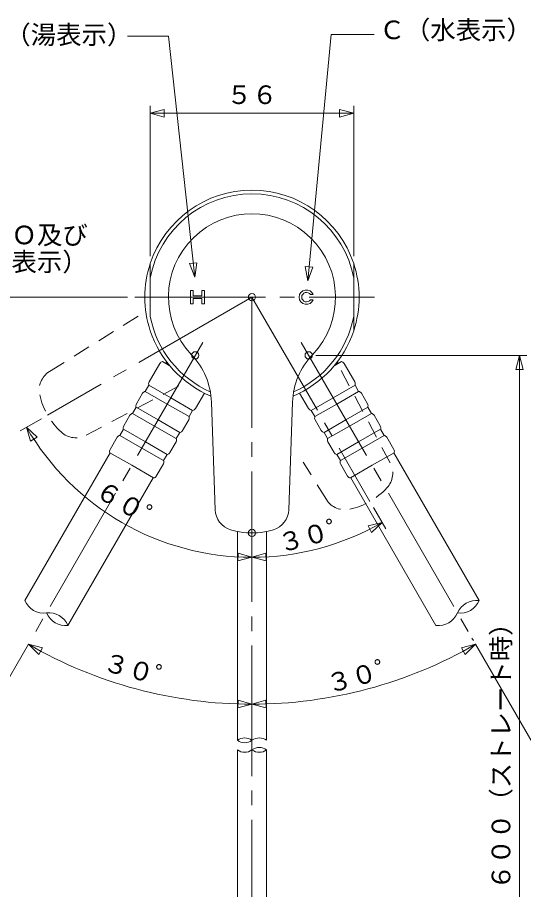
# Model space of a CAD drawing. Units: millimetres, scale not verified. Extents: x -373 to 395, y -278 to 275.
# Drawn here: x 55.3 to 194.6, y -92 to 148.3 of the extents above; entities that cross this region are included whole.
import ezdxf
from ezdxf.enums import TextEntityAlignment as Align

# ---------------------------------------------------------------- set-up
doc = ezdxf.new("R2010")
doc.units = ezdxf.units.MM
doc.header["$LTSCALE"] = 4
doc.header["$PDMODE"] = 32
doc.header["$PDSIZE"] = 2
doc.linetypes.add('USER1', pattern=[2, 1.2, -0.8])
doc.linetypes.add('USER2', pattern=[12, 9, -1, 1, -1])
for name, color, linetype, lineweight in [('0-2_2', 7, 'Continuous', 18), ('0-3_3', 7, 'Continuous', 18), ('0-4_4', 7, 'Continuous', 18)]:
    doc.layers.add(name, color=color, linetype=linetype, lineweight=lineweight)
doc.styles.add('ＭＳ ゴシック', font='')
doc.styles.get('ＭＳ ゴシック').set_extended_font_data('MS Gothic')

# ---------------------------------------------------------------- blocks, each defined once
blk = doc.blocks.new('D10')
at = {"layer": '0-3_3'}
for p, q in [((91.871, 82.512), (91.871, 123.912)), ((91.871, 121.912), (95.734, 122.947)), ((95.734, 120.876), (95.734, 122.947)), ((144.007, 122.947), (144.007, 120.876)), ((147.871, 82.512), (147.871, 123.912)), ((91.871, 121.912), (95.734, 120.876)), ((147.871, 121.912), (144.007, 120.876))]:
    blk.add_line(p, q, dxfattribs=at)
blk.add_lwpolyline([(91.871, 121.912), (147.871, 121.912), (144.007, 122.947)], dxfattribs=at)
at = {"layer": '0-3_3', "style": 'ＭＳ ゴシック'}
blk.add_text('５６', height=5.132, dxfattribs=at).set_placement((112.871, 122.912), align=Align.BOTTOM_LEFT)
blk = doc.blocks.new('D18')
at = {"layer": '0-3_3'}
for p, q in [((85.571, 71.225), (47.814, 71.225)), ((49.814, 71.225), (50.849, 67.361)), ((48.779, 67.361), (50.849, 67.361)), ((49.814, -122.745), (48.779, -118.882)), ((50.849, -118.882), (48.779, -118.882)), ((49.814, -122.745), (50.849, -118.882)), ((108.171, -122.745), (47.814, -122.745))]:
    blk.add_line(p, q, dxfattribs=at)
blk.add_lwpolyline([(49.814, -122.745), (49.814, 71.225), (48.779, 67.361)], dxfattribs=at)
blk = doc.blocks.new('D19')
at = {"layer": '0-3_3'}
for p, q in [((137.477, 55.194), (195.541, 55.194)), ((193.541, 55.194), (192.506, 51.33)), ((193.541, 55.194), (194.576, 51.33)), ((192.506, 51.33), (194.576, 51.33)), ((193.541, -176.41), (192.506, -172.547)), ((194.576, -172.547), (192.506, -172.547)), ((242.478, -176.41), (191.541, -176.41))]:
    blk.add_line(p, q, dxfattribs=at)
blk.add_lwpolyline([(193.541, 55.194), (193.541, -176.41), (194.576, -172.547)], dxfattribs=at)
blk = doc.blocks.new('D20')
at = {"layer": '0-3_3'}
for p, q in [((58.288, -24.439), (61.161, -27.222)), ((58.288, -24.439), (62.168, -25.413)), ((61.161, -27.222), (62.168, -25.413)), ((116.024, -39.844), (115.991, -41.914)), ((119.871, -40.94), (116.024, -39.844)), ((119.871, -40.94), (115.991, -41.914))]:
    blk.add_line(p, q, dxfattribs=at)
blk.add_arc((119.871, 82.225), 123.165, 240, 270, dxfattribs=at)
at = {"layer": '0-3_3', "style": 'ＭＳ ゴシック'}
blk.add_text('３０゜', height=5.132, rotation=345, dxfattribs=at).set_placement((78.11, -33.059), align=Align.BOTTOM_LEFT)
blk = doc.blocks.new('D21')
at = {"layer": '0-3_3'}
for p, q in [((180.857, -23.406), (180.453, -22.707)), ((181.453, -24.439), (177.573, -25.413)), ((177.573, -25.413), (178.58, -27.222)), ((181.453, -24.439), (178.58, -27.222)), ((119.871, -39.747), (119.871, -38.94)), ((119.871, -40.94), (123.718, -39.844)), ((123.75, -41.914), (123.718, -39.844)), ((119.871, -40.94), (123.75, -41.914))]:
    blk.add_line(p, q, dxfattribs=at)
blk.add_arc((119.871, 82.225), 123.165, 270, 300, dxfattribs=at)
at = {"layer": '0-3_3', "style": 'ＭＳ ゴシック'}
blk.add_text('３０゜', height=5.132, rotation=15, dxfattribs=at).set_placement((141.606, -39.461), align=Align.BOTTOM_LEFT)
blk = doc.blocks.new('D22')
at = {"layer": '0-3_3'}
for p, q in [((61.867, 37.737), (56.051, 34.379)), ((57.783, 35.379), (58.922, 31.545)), ((57.783, 35.379), (60.687, 32.628)), ((58.922, 31.545), (60.687, 32.628)), ((116.036, 0.672), (115.98, -1.398)), ((119.871, -0.467), (116.036, 0.672)), ((119.871, -0.467), (115.98, -1.398))]:
    blk.add_line(p, q, dxfattribs=at)
blk.add_arc((119.871, 71.225), 71.692, 210, 270, dxfattribs=at)
at = {"layer": '0-3_3', "style": 'ＭＳ ゴシック'}
blk.add_text('６０゜', height=5.132, rotation=330, dxfattribs=at).set_placement((75.431, 15.254), align=Align.BOTTOM_LEFT)
blk = doc.blocks.new('D23')
at = {"layer": '0-3_3'}
for p, q in [((153.359, 13.221), (156.717, 7.406)), ((155.717, 9.138), (151.826, 8.207)), ((151.826, 8.207), (152.813, 6.387)), ((155.717, 9.138), (152.813, 6.387)), ((119.871, -0.467), (123.705, 0.672)), ((123.761, -1.398), (123.705, 0.672)), ((119.871, -0.467), (123.761, -1.398)), ((119.871, -1.895), (119.871, -2.467))]:
    blk.add_line(p, q, dxfattribs=at)
blk.add_arc((119.871, 71.225), 71.692, 270, 300, dxfattribs=at)
at = {"layer": '0-3_3', "style": 'ＭＳ ゴシック'}
blk.add_text('３０゜', height=5.132, rotation=15, dxfattribs=at).set_placement((128.284, -0.742), align=Align.BOTTOM_LEFT)

msp = doc.modelspace()

# ---------------------------------------------------------------- linework, layer by layer
at = {"layer": '0-2_2'}
for p, q in [((91.871, 76.54), (91.871, 80.512)), ((147.871, 80.512), (147.871, 76.54)), ((91.871, 65.91), (91.871, 76.54)), ((147.871, 65.91), (147.871, 76.54)), ((102.971, 69.425), (102.971, 73.025)), ((102.971, 73.025), (103.671, 73.025)), ((103.671, 71.575), (103.671, 73.025)), ((106.071, 71.575), (106.071, 73.025)), ((106.071, 73.025), (106.771, 73.025)), ((106.771, 69.425), (106.771, 73.025)), ((103.671, 71.575), (106.071, 71.575)), ((103.671, 69.425), (103.671, 70.875)), ((103.671, 70.875), (106.071, 70.875)), ((106.071, 69.425), (106.071, 70.875)), ((135.966, 71.925), (136.744, 71.925)), ((135.966, 70.525), (136.744, 70.525)), ((102.971, 69.425), (103.671, 69.425)), ((106.071, 69.425), (106.771, 69.425)), ((147.871, 65.91), (147.871, 61.938)), ((91.549, 47.871), (94.499, 52.98)), ((97.208, 52.34), (95.245, 53.473)), ((96.212, 53.248), (96.328, 53.449)), ((96.353, 53.416), (96.245, 53.229)), ((142.533, 52.34), (144.496, 53.473)), ((143.388, 53.416), (143.496, 53.229)), ((143.529, 53.248), (143.413, 53.449)), ((148.192, 47.871), (145.242, 52.98)), ((88.049, 41.808), (89.749, 44.753)), ((90.495, 45.246), (96.514, 41.771)), ((103.533, 40.028), (97.514, 43.503)), ((104.279, 40.521), (106.752, 44.803)), ((135.462, 40.521), (132.989, 44.803)), ((136.208, 40.028), (142.227, 43.503)), ((149.246, 45.246), (143.227, 41.771)), ((151.692, 41.808), (149.992, 44.753)), ((102.533, 38.296), (96.514, 41.771)), ((109.74, 12.663), (108.706, 42.283)), ((130.001, 12.663), (131.035, 42.283)), ((137.208, 38.296), (143.227, 41.771)), ((84.549, 35.746), (86.249, 38.691)), ((86.995, 39.184), (93.014, 35.709)), ((102.533, 38.296), (103.533, 40.028)), ((137.208, 38.296), (136.208, 40.028)), ((152.746, 39.184), (146.727, 35.709)), ((155.192, 35.746), (153.492, 38.691)), ((100.033, 33.966), (94.014, 37.441)), ((100.779, 34.458), (102.479, 37.403)), ((138.962, 34.458), (137.262, 37.403)), ((139.708, 33.966), (145.727, 37.441)), ((83.495, 33.121), (84.495, 34.853)), ((84.495, 34.853), (90.514, 31.378)), ((99.033, 32.234), (93.014, 35.709)), ((99.033, 32.234), (100.033, 33.966)), ((140.708, 32.234), (139.708, 33.966)), ((140.708, 32.234), (146.727, 35.709)), ((155.246, 34.853), (149.227, 31.378)), ((156.246, 33.121), (155.246, 34.853)), ((80.799, 29.251), (82.749, 32.629)), ((83.495, 33.121), (89.514, 29.646)), ((96.533, 27.903), (90.514, 31.378)), ((97.279, 28.396), (98.979, 31.341)), ((142.462, 28.396), (140.762, 31.341)), ((143.208, 27.903), (149.227, 31.378)), ((156.246, 33.121), (150.227, 29.646)), ((158.942, 29.251), (156.992, 32.629)), ((95.533, 26.171), (89.514, 29.646)), ((144.208, 26.171), (150.227, 29.646)), ((80.832, 28.308), (57.34, -12.381)), ((80.745, 28.358), (86.764, 24.883)), ((95.533, 26.171), (96.533, 27.903)), ((144.208, 26.171), (143.208, 27.903)), ((158.996, 28.358), (152.977, 24.883)), ((158.909, 28.308), (182.401, -12.381)), ((92.783, 21.408), (86.764, 24.883)), ((93.529, 21.901), (95.479, 25.279)), ((146.212, 21.901), (144.262, 25.279)), ((146.958, 21.408), (152.977, 24.883)), ((92.696, 21.458), (69.205, -19.231)), ((147.045, 21.458), (170.537, -19.231)), ((115.871, -50.904), (115.871, 6.652)), ((123.871, -50.904), (123.871, 6.652)), ((115.871, -102.745), (115.871, -53.532)), ((123.871, -102.745), (123.871, -53.532)), ((123.871, -61.02), (123.871, -53.532))]:
    msp.add_line(p, q, dxfattribs=at)
at = {"layer": '0-2_2', "linetype": 'USER2'}
for p, q in [((119.871, 71.225), (63.599, 38.737)), ((87.571, 71.225), (153.563, 71.225)), ((119.871, 71.225), (119.871, -215.688)), ((119.871, 71.225), (152.359, 14.953)), ((106.316, 58.748), (23.792, -84.188)), ((133.425, 58.748), (215.949, -84.188))]:
    msp.add_line(p, q, dxfattribs=at)
at = {"layer": '0-2_2', "linetype": 'USER1'}
for p, q in [((64.089, 50.717), (89.224, 66.423)), ((157.925, 25.574), (144.01, 51.743)), ((74.219, 33.171), (100.389, 47.085)), ((140.378, 15.444), (133.941, 25.745))]:
    msp.add_line(p, q, dxfattribs=at)
at = {"layer": '0-2_2'}
for points in [[(96.501, 52.748), (96.212, 53.248), (96.245, 53.229)], [(143.24, 52.748), (143.529, 53.248), (143.496, 53.229)], [(90.495, 45.246), (91.495, 46.978), (97.514, 43.503)], [(149.246, 45.246), (148.246, 46.978), (142.227, 43.503)], [(86.995, 39.184), (87.995, 40.916), (94.014, 37.441)], [(152.746, 39.184), (151.746, 40.916), (145.727, 37.441)]]:
    msp.add_lwpolyline(points, dxfattribs=at)
for centre, radius, start, end in [((119.871, 71.225), 29.5, 18.34974, 161.65026), ((119.871, 71.225), 28.5, 10.74824, 169.25176), ((119.871, 71.225), 23, 316.42558, 223.57442), ((119.871, 71.225), 29.5, 161.65026, 198.34974), ((119.871, 71.225), 29.5, 341.65026, 18.34974), ((134.871, 71.225), 2, 20.48731, 339.51268), ((134.871, 71.225), 1.3, 32.57897, 327.42103), ((119.871, 71.225), 28.5, 190.74824, 246.2678), ((119.871, 71.225), 28.5, 293.7322, 349.25176), ((119.871, 71.225), 29.5, 198.34974, 247.48625), ((119.871, 71.225), 29.5, 292.51375, 341.65026), ((88.718, 41.585), 20, 2, 43.57442), ((151.023, 41.585), 20, 136.42558, 178), ((95.365, 52.48), 1, 96.8699, 150), ((98.456, 54.661), 2.634, 212.92493, 241.66443), ((141.285, 54.661), 2.634, 298.33557, 327.07507), ((144.376, 52.48), 1, 30, 83.1301), ((92.415, 47.371), 1, 150, 203.1301), ((147.326, 47.371), 1, 336.8699, 30), ((90.615, 44.253), 1, 96.8699, 150), ((149.126, 44.253), 1, 30, 83.1301), ((88.915, 41.308), 1, 150, 203.1301), ((88.915, 41.308), 1, 150, 203.1301), ((150.826, 41.308), 1, 336.8699, 30), ((150.826, 41.308), 1, 336.8699, 30), ((87.115, 38.191), 1, 96.8699, 150), ((103.413, 41.021), 1, 276.8699, 330), ((136.328, 41.021), 1, 210, 263.1301), ((152.626, 38.191), 1, 30, 83.1301), ((101.613, 37.903), 1, 330, 23.1301), ((138.128, 37.903), 1, 156.8699, 210), ((85.415, 35.246), 1, 150, 203.1301), ((99.913, 34.958), 1, 276.8699, 330), ((139.828, 34.958), 1, 210, 263.1301), ((154.326, 35.246), 1, 336.8699, 30), ((83.615, 32.129), 1, 96.8699, 150), ((98.113, 31.841), 1, 330, 23.1301), ((141.628, 31.841), 1, 156.8699, 210), ((156.126, 32.129), 1, 30, 83.1301), ((81.665, 28.751), 1, 150, 203.1301), ((158.076, 28.751), 1, 336.8699, 30), ((96.413, 28.896), 1, 276.8699, 330), ((143.328, 28.896), 1, 210, 263.1301), ((94.613, 25.779), 1, 330, 23.1301), ((145.128, 25.779), 1, 156.8699, 210), ((92.663, 22.401), 1, 276.8699, 330), ((147.078, 22.401), 1, 210, 263.1301), ((115.736, 12.872), 6, 182, 252.82491), ((124.005, 12.872), 6, 287.17509, 358), ((119.871, 26.248), 20, 252.82491, 287.17509), ((62.589, -10.139), 5.708, 203.1301, 276.8699), ((181.718, -18.048), 5.708, 83.1301, 156.8699), ((177.152, -10.139), 5.708, 263.1301, 336.8699), ((63.955, -21.473), 5.708, 23.1301, 96.8699), ((68.522, -13.564), 5.708, 203.1301, 276.8699), ((171.219, -13.564), 5.708, 263.1301, 336.8699), ((117.871, -53.571), 3.333, 53.1301, 126.8699), ((121.871, -53.571), 3.333, 53.1301, 126.8699), ((117.871, -48.237), 3.333, 233.1301, 306.8699), ((121.871, -56.199), 3.333, 53.1301, 126.8699), ((117.871, -50.866), 3.333, 233.1301, 306.8699), ((121.871, -50.866), 3.333, 233.1301, 306.8699)]:
    msp.add_arc(centre, radius, start, end, dxfattribs=at)
at = {"layer": '0-2_2', "linetype": 'USER1'}
for centre, radius, start, end in [((67.268, 45.629), 6, 122, 192.82491), ((80.919, 48.737), 20, 192.82491, 227.17509), ((71.403, 38.469), 6, 227.17509, 298), ((152.627, 22.757), 6, 317.17509, 28), ((142.359, 32.274), 20, 282.82491, 317.17509), ((145.467, 18.623), 6, 212, 282.82491)]:
    msp.add_arc(centre, radius, start, end, dxfattribs=at)
at = {"layer": '0-2_2'}
for p in [(104.264, 55.194), (135.477, 55.194), (119.871, 6.248)]:
    msp.add_point(p, dxfattribs=at)
at = {"layer": '0-3_3'}
for points in [[(104.103, 76.754), (96.875, 143.194), (85.631, 143.194)], [(135.225, 75.726), (141.698, 143.626), (153.526, 143.626)]]:
    msp.add_lwpolyline(points, dxfattribs=at)
for points in [[(103.685, 80.595), (102.655, 80.483), (104.103, 76.754), (104.714, 80.707)], [(135.592, 79.572), (134.561, 79.671), (135.225, 75.726), (136.623, 79.474)]]:
    msp.add_lwpolyline(points, close=True, dxfattribs=at)
msp.add_point((119.871, 71.225), dxfattribs=at)

# ---------------------------------------------------------------- block references
for name in ['D10', 'D18', 'D19', 'D22', 'D23', 'D21', 'D20']:
    msp.add_blockref(name, (0, 0), dxfattribs=at)

# ---------------------------------------------------------------- texts
at = {"layer": '0-3_3', "style": 'ＭＳ ゴシック'}
for s, p in [('Ｈ（湯表示）', (44.941, 139.443)), ('Ｃ（水表示）', (154.965, 140.783))]:
    msp.add_text(s, height=5.132, dxfattribs=at).set_placement(p, align=Align.BOTTOM_LEFT)
msp.add_text('６００（ストレート時）', height=5.132, rotation=90, dxfattribs=at).set_placement((192.541, -92.108), align=Align.BOTTOM_LEFT)
at = {"layer": '0-4_4', "style": 'ＭＳ ゴシック'}
for s, p in [('（製品コードＮＯ及び', (4.646, 84.256)), ('\u3000ロットＮＯの表示）', (4.646, 76.856))]:
    msp.add_text(s, height=5.132, dxfattribs=at).set_placement(p, align=Align.BOTTOM_LEFT)

doc.saveas('drawing.dxf')
